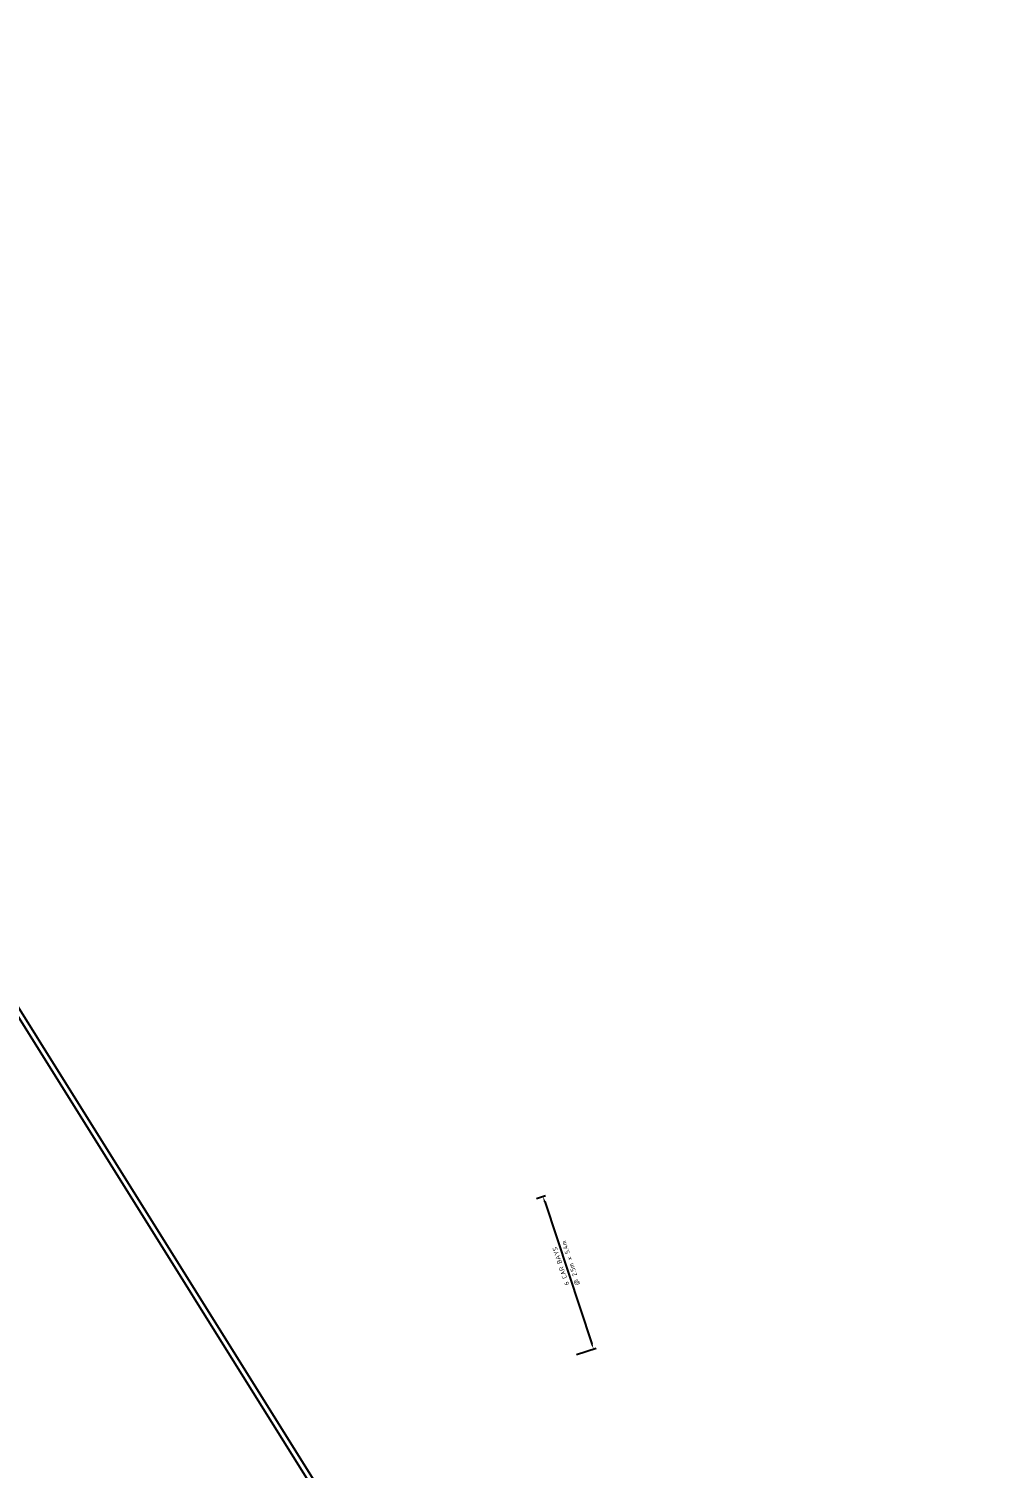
# Model space of a CAD drawing. Header units: metres. Extents: x 3 to 509016, y 4 to 6969473.
# Drawn here: x 507931.2 to 508035.6, y 6967217.3 to 6967374.3 of the extents above; entities that cross this region are included whole.
import ezdxf

# ---------------------------------------------------------------- set-up
doc = ezdxf.new("R2010")
doc.units = ezdxf.units.M
doc.layers.add('C_TEXT_DIMS', color=1, linetype='Continuous')
doc.layers.add('XREF', color=7, linetype='Continuous')
doc.layers.add('VPORTS', color=11, linetype='Continuous', plot=False)
doc.layers.add('VPORTS_FRAMES', color=11, linetype='Continuous', plot=False)
doc.styles.add('ISOCP', font='isocp.shx')
doc.dimstyles.new('ISOCP', dxfattribs={"dimtxt": 2.5, "dimasz": 3, "dimexe": 1.5, "dimexo": 5, "dimgap": 1.5, "dimtad": 1, "dimzin": 0, "dimdsep": 46, "dimtxsty": 'ISOCP', "dimcen": 1, "dimclrd": 256, "dimclre": 256, "dimclrt": 7, "dimadec": 0, "dimazin": 0, "dimtfac": 1, "dimtmove": 0, "dimatfit": 2, "dimfxl": 1, "dimtfill": 1, "dimtolj": 1, "dimtzin": 0, "dimlwd": -1, "dimlwe": -1, "dimarcsym": 0})

# ---------------------------------------------------------------- blocks, each defined once
blk = doc.blocks.new('XD_HATCH')
at = {"layer": 'VPORTS_FRAMES'}
blk.add_lwpolyline([(507821.28, 6966964.79), (507649.02, 6967240.32), (507863.31, 6967374.29), (508035.57, 6967098.77)], close=True, dxfattribs=at)
blk = doc.blocks.new('*D22')
at = {"layer": 'C_TEXT_DIMS', "linetype": 'Continuous', "transparency": 16777216}
for p, q in [((507986.61, 6967246.67), (507987.6, 6967247)), ((507987.51, 6967246.34), (507992.64, 6967230.83)), ((507990.99, 6967229.65), (507993.12, 6967230.36))]:
    blk.add_line(p, q, dxfattribs=at)
at = {"layer": 'C_TEXT_DIMS', "transparency": 16777216}
for points in [[(507987.41, 6967246.31), (507987.6, 6967246.37), (507987.32, 6967246.91)], [(507992.55, 6967230.8), (507992.74, 6967230.86), (507992.83, 6967230.26)]]:
    blk.add_solid(points, dxfattribs=at)
at = {"layer": 'C_TEXT_DIMS', "color": 7, "transparency": 16777216, "insert": (507989.26, 6967239.3), "char_height": 0.5, "attachment_point": 5, "rotation": 108.328, "style": 'ISOCP', "bg_fill": 3, "box_fill_scale": 1.1, "bg_fill_color": 256, "bg_fill_true_color": 13158600, "bg_fill_transparency": 0}
blk.add_mtext('\\A1;6 CAR BAYS ', dxfattribs=at)
at = {"layer": 'C_TEXT_DIMS', "color": 7, "transparency": 16777216, "insert": (507990.38, 6967239.67), "char_height": 0.5, "attachment_point": 5, "rotation": 108.328, "style": 'ISOCP', "bg_fill": 3, "box_fill_scale": 1.1, "bg_fill_color": 256, "bg_fill_true_color": 13158600, "bg_fill_transparency": 0}
blk.add_mtext('\\A1;@ 2.5m x 5.4m', dxfattribs=at)
blk = doc.blocks.new('XD_DESIGN_1')
at = {"layer": 'VPORTS'}
blk.add_lwpolyline([(507821.282, 6966964.794), (507649.237, 6967239.976), (507863.049, 6967373.652), (508035.094, 6967098.47)], close=True, dxfattribs=at)
blk = doc.blocks.new('XD_DESIGN_2')
at = {"layer": 'VPORTS'}
blk.add_lwpolyline([(507821.282, 6966964.794), (507649.237, 6967239.976), (507863.049, 6967373.652), (508035.094, 6967098.47)], close=True, dxfattribs=at)

msp = doc.modelspace()

# ---------------------------------------------------------------- linework, layer by layer
at = {"layer": 'VPORTS_FRAMES'}
msp.add_lwpolyline([(507821.282, 6966964.794), (507649.023, 6967240.319), (507863.311, 6967374.293), (508035.571, 6967098.768)], close=True, dxfattribs=at)

# ---------------------------------------------------------------- block references
msp.add_blockref('XD_HATCH', (0, 0))
at = {"layer": 'XREF'}
msp.add_blockref('XD_HATCH', (0, 0), dxfattribs=at)

# ---------------------------------------------------------------- next in the draw order: dimensions: what is measured, and where the dimension line sits
at = {"layer": 'C_TEXT_DIMS'}
dim = msp.add_linear_dim(base=(507992.832, 6967230.262), p1=(507986.131, 6967246.516), p2=(507990.518, 6967229.496), angle=288.32804, text='6 CAR BAYS \\X@ 2.5m x 5.4m', dimstyle='ISOCP', override={"dimscale": 0, "dimexo": 2.5, "dimarcsym": 1}, dxfattribs=at)
dim.commit()
dim.dimension.update_dxf_attribs({"geometry": '*D22', "text_midpoint": (507989.782, 6967239.469), "dimtype": 128})

# ---------------------------------------------------------------- next in the draw order: block references
msp.add_blockref('XD_DESIGN_1', (0, 0))

# ---------------------------------------------------------------- next in the draw order: block references
at = {"layer": 'XREF'}
msp.add_blockref('XD_DESIGN_2', (0, 0), dxfattribs=at)

doc.saveas('drawing.dxf')
